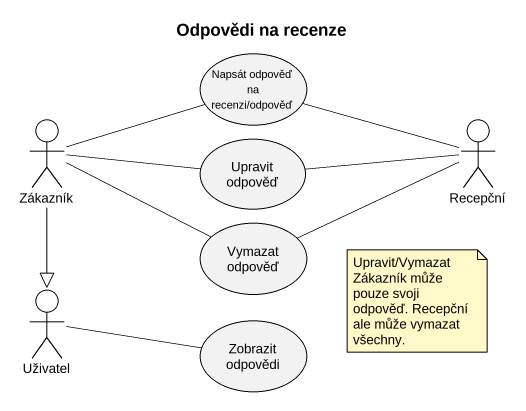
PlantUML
@startuml
title Odpovědi na recenze
usecase "Napsát odpověď na recenzi/odpověď" as Napsát_odpověď_na_recenzi
actor Zákazník
usecase "Upravit odpověď" as Upravit_odpověď
actor Recepční
usecase "Vymazat odpověď" as Vymazat_odpověď
actor Uživatel
usecase "Zobrazit odpovědi" as Zobrazit_odpovědi
Zákazník -right- Napsát_odpověď_na_recenzi
Zákazník -right- Upravit_odpověď
Zákazník -right- Vymazat_odpověď
Zákazník --|> Uživatel
Recepční -left- Napsát_odpověď_na_recenzi
Recepční -left- Upravit_odpověď
Recepční -left- Vymazat_odpověď
Uživatel -right- Zobrazit_odpovědi
note as N1
  Upravit/Vymazat Zákazník může pouze svoji odpověď. Recepční ale může vymazat všechny.
end note
@enduml
